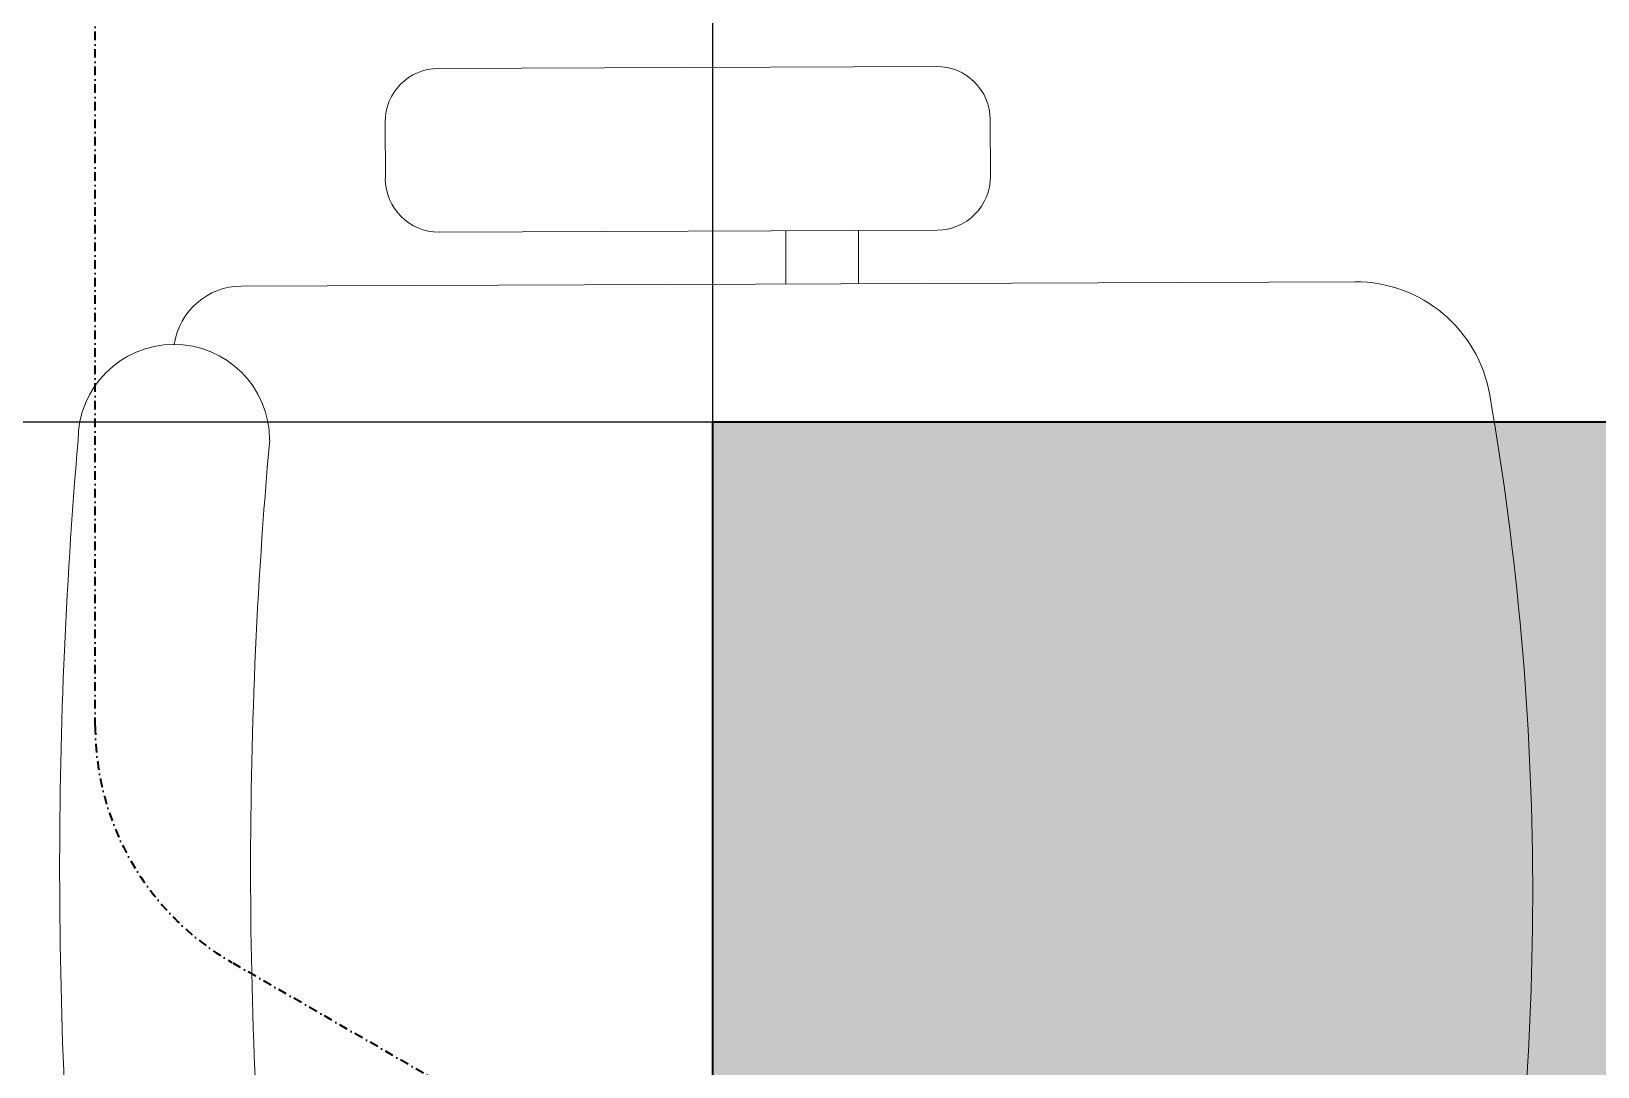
# Model space of a CAD drawing. Extents: x -12260 to 184725, y -29287 to 19916.
# Drawn here: x 39826 to 40400, y 3324 to 3703 of the extents above; entities that cross this region are included whole.
import ezdxf
from ezdxf.enums import TextEntityAlignment as Align

# ---------------------------------------------------------------- set-up
doc = ezdxf.new("R2010")
doc.units = 0
doc.header["$LTSCALE"] = 0.25
doc.linetypes.add('DASHDOT', pattern=[25.4, 12.7, -6.35, 0, -6.35])
doc.layers.add('01-First Floor-FUR$0$FALSE CEILING', color=251, linetype='Continuous')
for name, color, linetype, lineweight in [('01-First Floor-FUR$0$LOADING', 253, 'Continuous', 5), ('E-LITE-CIRC-NUMB', 6, 'Continuous', 25), ('E-LITE-CLNG', 150, 'Continuous', 35), ('E-LITE-CLNG-CNDT', 6, 'DASHDOT', 35), ('E-LITE-CTRL', 6, 'Continuous', 25), ('E-LITE-IDEN', 6, 'Continuous', 25)]:
    doc.layers.add(name, color=color, linetype=linetype, lineweight=lineweight)
doc.styles.add('DC_SIMPLEX', font='SIMPLEX.shx', dxfattribs={"width": 0.7})

# ---------------------------------------------------------------- blocks, each defined once
blk = doc.blocks.new('*U199')
h = blk.add_hatch(color=254)
h.dxf.hatch_style = 1
h.paths.add_polyline_path([(-300, 300), (-300, -300), (300, -300), (300, 300)])
edge = h.paths.add_edge_path(flags=16)
edge.add_arc((0, 0), 45, 0, 360)
blk.add_lwpolyline([(-300, 300), (-300, -300), (300, -300), (300, 300)], close=True)
at = {"layer": 'E-LITE-CIRC-NUMB', "style": 'DC_SIMPLEX', "width": 0.7, "flags": 8}
blk.add_attdef('CIRCUIT', text='', height=200, rotation=0, dxfattribs=at).set_placement((-473.9, 300), align=Align.RIGHT)
at = {"layer": 'E-LITE-CTRL', "style": 'DC_SIMPLEX', "width": 0.7, "flags": 8}
blk.add_attdef('CONTROL', (1118.9, -935), '', height=200, rotation=360, dxfattribs=at)
at = {"layer": 'E-LITE-IDEN', "style": 'DC_SIMPLEX', "width": 0.7, "flags": 8}
blk.add_attdef('TYPE', (460.41, 457.65), '', height=200, rotation=360, dxfattribs=at)
blk = doc.blocks.new('01-First Floor-FUR$0$GF21018-P')
at = {"color": 0}
for p, q in [((-0.2207, 0.47563), (-0.2207, 0.0675)), ((-0.2806, 0.34221), (-0.25983, 0.34221)), ((-0.30021, 0.32259), (-0.30021, 0.14)), ((-0.24021, 0.32259), (-0.24021, 0.14)), ((-0.24021, 0.29372), (-0.2207, 0.29372)), ((-0.24021, 0.26708), (-0.2207, 0.26708)), ((-0.2806, 0.12039), (-0.25983, 0.12039))]:
    blk.add_line(p, q, dxfattribs=at)
for centre, radius, start, end in [((-0.0001, -0.52948), 1.06948, 80.36712, 99.63288), ((-0.1707, 0.47563), 0.05, 99.63288, 180), ((-0.2806, 0.32259), 0.01962, 90, 180), ((-0.25983, 0.32259), 0.01962, 360, 90), ((-0.2806, 0.14), 0.01962, 180, 270), ((-0.25983, 0.14), 0.01962, 270, 360), ((-0.16429, 0.0425), 0.03511, 90, 270), ((0, 1.84674), 1.77674, 264.69456, 275.30527), ((-0.1957, 0.0675), 0.025, 180, 261.47208), ((0, 1.83136), 1.83136, 264.85322, 275.14698)]:
    blk.add_arc(centre, radius, start, end, dxfattribs=at)
blk = doc.blocks.new('01-First Floor-FUR')
at = {"layer": '01-First Floor-FUR$0$FALSE CEILING', "linetype": 'Continuous'}
for p, q in [((40076, 2360), (40076, 5435)), ((39476, 3560), (43476, 3560))]:
    blk.add_line(p, q, dxfattribs=at)
at = {"layer": '01-First Floor-FUR$0$LOADING', "extrusion": (-7.78658e-06, 3.16518e-06, 1), "xscale": 1000.000000000004, "yscale": 1000.000000000004, "zscale": 1000.000000000004, "rotation": 270.2204152971468}
blk.add_blockref('01-First Floor-FUR$0$GF21018-P', (39836.58, 3388.85, -0.4), dxfattribs=at)

msp = doc.modelspace()

# ---------------------------------------------------------------- linework, layer by layer
at = {"layer": 'E-LITE-CLNG-CNDT', "color": 1}
msp.add_lwpolyline([(40076.04, 3259.99), (39899.63, 3361.84, -0.267949), (39849.63, 3448.44), (39849.63, 6335.05, -0.414214), (39949.63, 6435.05), (40075.99, 6435.05)], format="xyb", dxfattribs=at)

# ---------------------------------------------------------------- block references
at = {"layer": 'E-LITE-CLNG', "xscale": -1}
msp.add_blockref('*U199', (40376.04, 3259.99), dxfattribs=at)
at = {"layer": 'E-LITE-CLNG-CNDT'}
msp.add_blockref('01-First Floor-FUR', (0, 0), dxfattribs=at)

doc.saveas('drawing.dxf')
